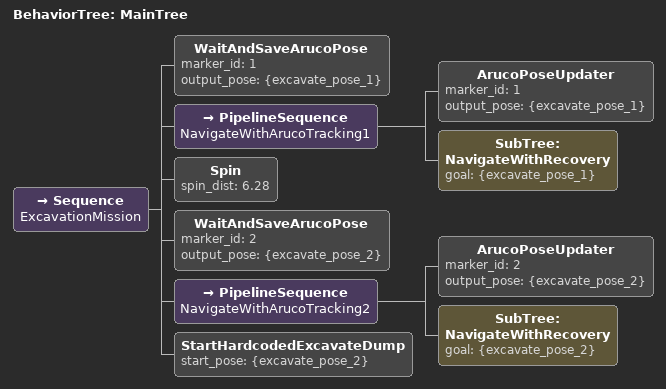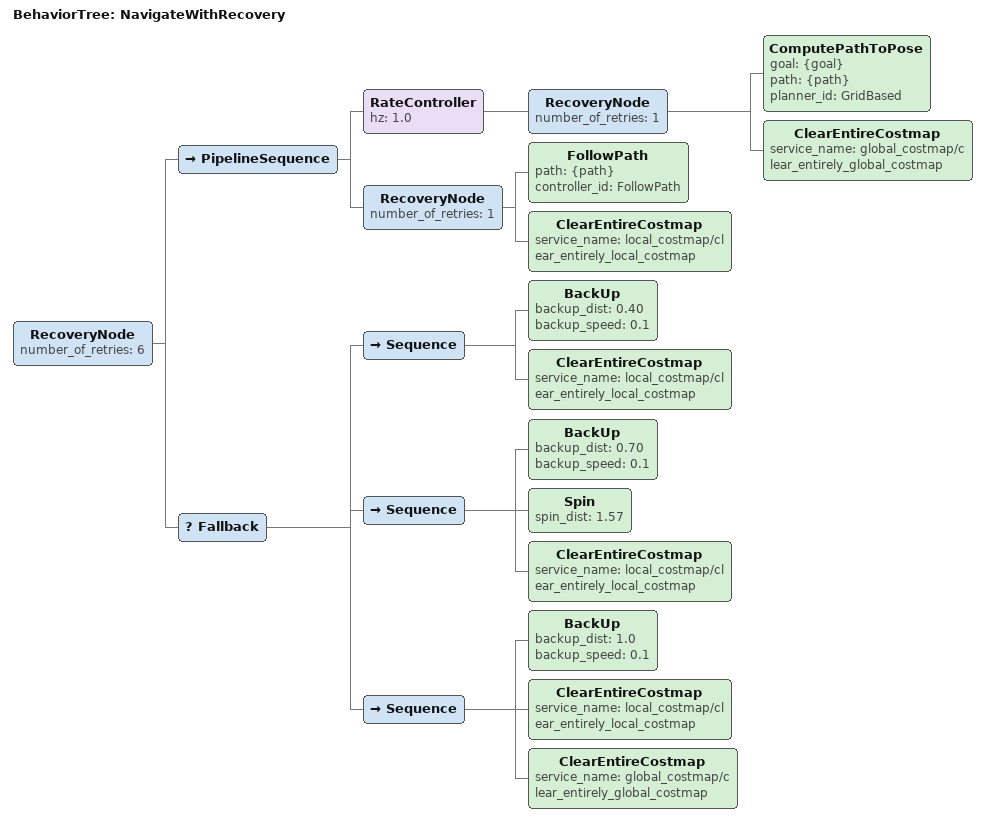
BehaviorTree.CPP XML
<root main_tree_to_execute="MainTree">

  <!-- ========= MAIN TREE ====== -->

  <BehaviorTree ID="MainTree">

    <Sequence name="ExcavationMission">

      <!-- PHASE 1: TELEOP FIND ARUCO ID = 1                      -->
      <!-- Pose is saved as soon as detection happens             -->

      <WaitAndSaveArucoPose
        marker_id="1"
        output_pose="{excavate_pose_1}" />

      <!-- PHASE 2: NAVIGATE TO ARUCO 1                           -->
      <!-- WITH CONTINUOUS ARUCO UPDATES                          -->

      <PipelineSequence name="NavigateWithArucoTracking1">

        <ArucoPoseUpdater
          marker_id="1"
          output_pose="{excavate_pose_1}" />

        <SubTree
          ID="NavigateWithRecovery"
          goal="{excavate_pose_1}" />

      </PipelineSequence>

      <!-- PHASE 3: AUTONOMOUS SPIN TO HELP FIND ARUCO ID = 2     -->

      <Spin spin_dist="6.28"/>

      <!-- PHASE 3.5: ENSURE ARUCO ID = 2 POSE IS SAVED           -->

      <WaitAndSaveArucoPose
        marker_id="2"
        output_pose="{excavate_pose_2}" />

      <!-- PHASE 4: NAVIGATE TO ARUCO 2                           -->
      <!-- WITH CONTINUOUS ARUCO UPDATES                          -->

      <PipelineSequence name="NavigateWithArucoTracking2">

        <ArucoPoseUpdater
          marker_id="2"
          output_pose="{excavate_pose_2}" />

        <SubTree
          ID="NavigateWithRecovery"
          goal="{excavate_pose_2}" />

      </PipelineSequence>

      <!-- PHASE 5: START HARDCODED EXCAVATION + DUMPING          -->

      <StartHardcodedExcavateDump
        start_pose="{excavate_pose_2}" />

    </Sequence>

  </BehaviorTree>

  <!-- ====== REUSABLE NAVIGATION WITH RECOVERY ========= -->

  <BehaviorTree ID="NavigateWithRecovery">

    <RecoveryNode number_of_retries="6">

      <PipelineSequence>

        <RateController hz="1.0">
          <RecoveryNode number_of_retries="1">
            <ComputePathToPose
              goal="{goal}"
              path="{path}"
              planner_id="GridBased"/>
            <ClearEntireCostmap
              service_name="global_costmap/clear_entirely_global_costmap"/>
          </RecoveryNode>
        </RateController>

        <RecoveryNode number_of_retries="1">
          <FollowPath
            path="{path}"
            controller_id="FollowPath"/>
          <ClearEntireCostmap
            service_name="local_costmap/clear_entirely_local_costmap"/>
        </RecoveryNode>

      </PipelineSequence>

      <!-- ========= PHYSICAL RECOVERY ========= -->
      <Fallback>

        <Sequence>
          <BackUp backup_dist="0.40" backup_speed="0.1"/>
          <ClearEntireCostmap
            service_name="local_costmap/clear_entirely_local_costmap"/>
        </Sequence>

        <Sequence>
          <BackUp backup_dist="0.70" backup_speed="0.1"/>
          <Spin spin_dist="1.57"/>
          <ClearEntireCostmap
            service_name="local_costmap/clear_entirely_local_costmap"/>
        </Sequence>

        <Sequence>
          <BackUp backup_dist="1.0" backup_speed="0.1"/>
          <ClearEntireCostmap
            service_name="local_costmap/clear_entirely_local_costmap"/>
          <ClearEntireCostmap
            service_name="global_costmap/clear_entirely_global_costmap"/>
        </Sequence>

      </Fallback>

    </RecoveryNode>

  </BehaviorTree>

</root>
